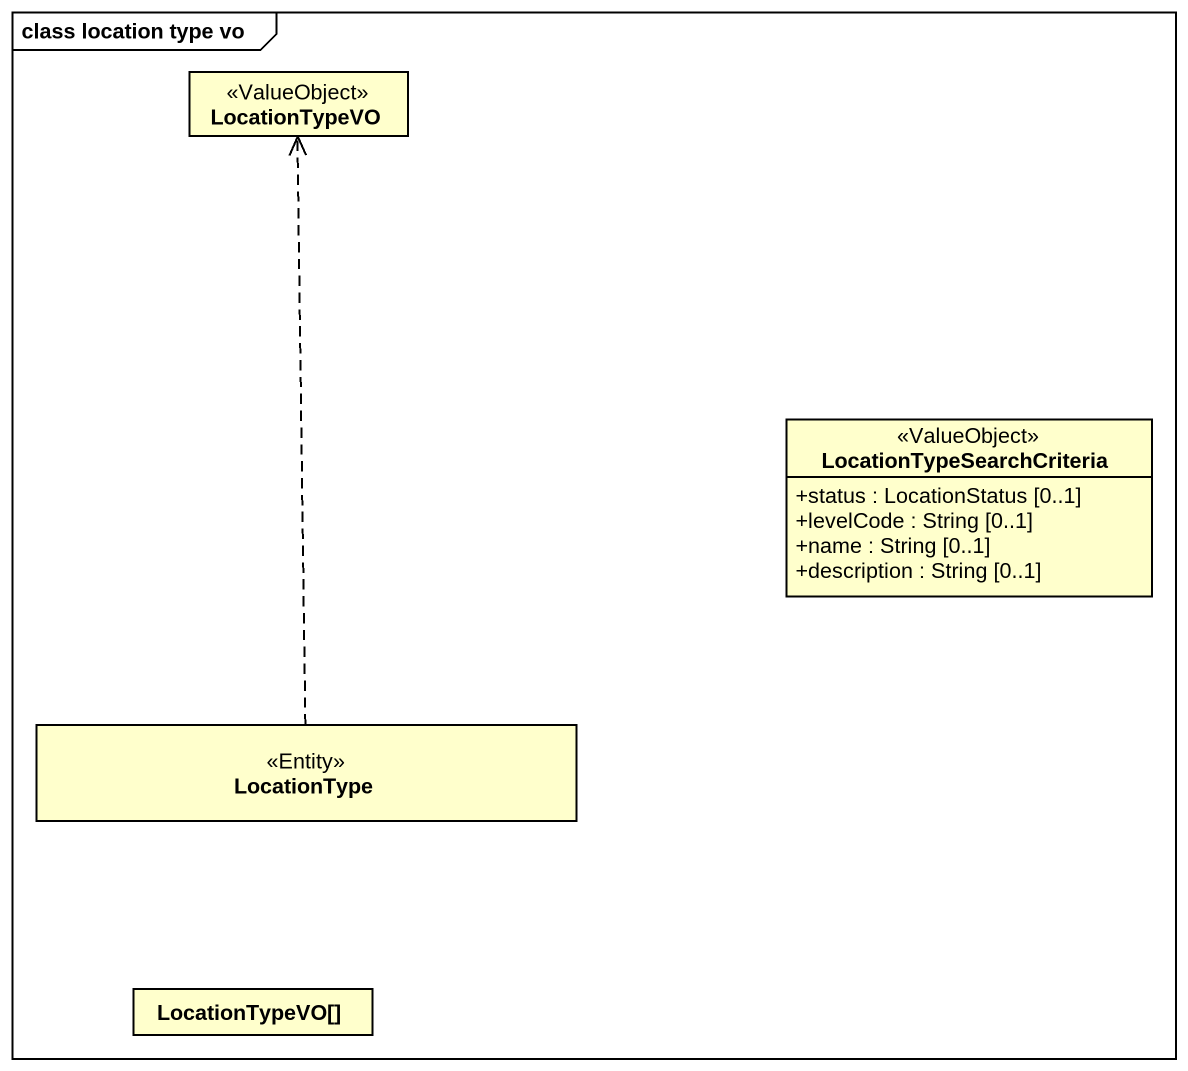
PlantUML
@startuml
mainframe class location type vo
hide circle
hide empty members
skinparam classAttributeIconSize 0
class LocationTypeVO <<ValueObject>>
class LocationTypeSearchCriteria <<ValueObject>> {
  +status : LocationStatus [0..1]
  +levelCode : String [0..1]
  +name : String [0..1]
  +description : String [0..1]
}
class LocationType <<Entity>>
class "LocationTypeVO[]" as LocationTypeVO_2
LocationType .up.> LocationTypeVO
@enduml
